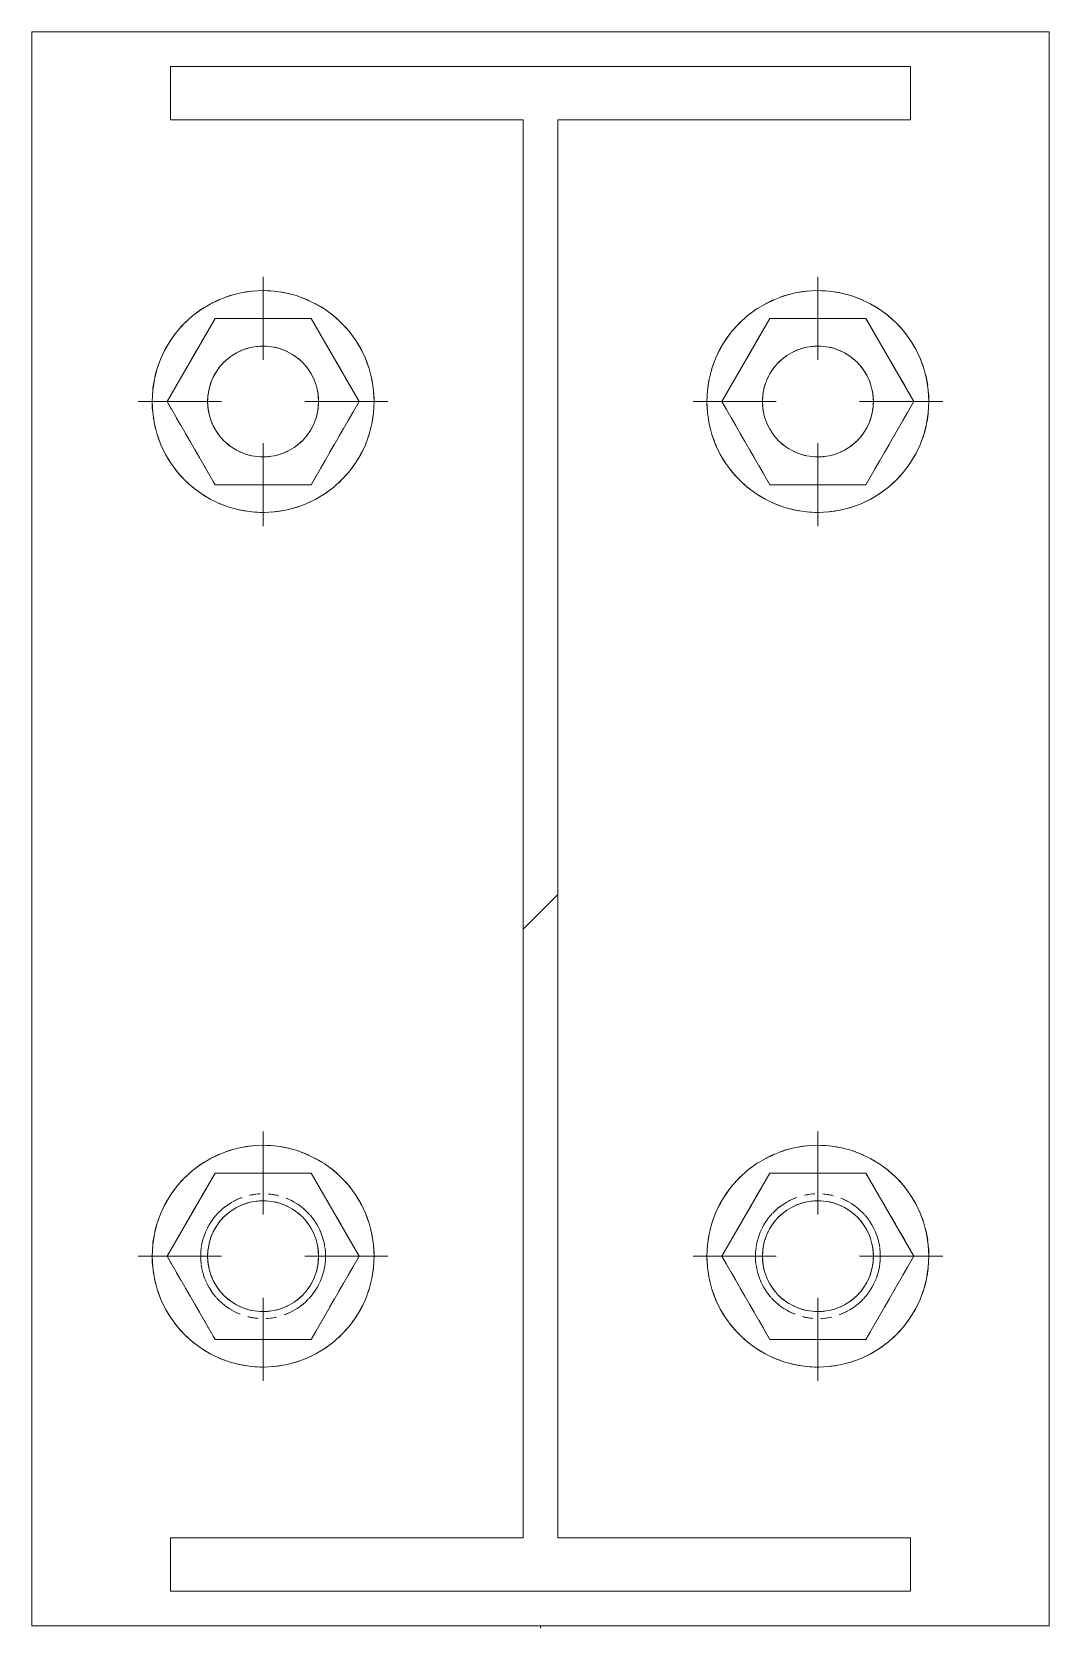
# Model space of a CAD drawing. Header units: millimetres. Extents: x 178198 to 9785548, y 9608 to 2087470.
# Drawn here: x 1096169.3 to 1096389.3, y 9608.2 to 9953.7 of the extents above.
import ezdxf

# ---------------------------------------------------------------- set-up
doc = ezdxf.new("R2010")
doc.units = ezdxf.units.MM
doc.linetypes.add('XKITLINE00', pattern=[0])
doc.linetypes.add('XKITLINE02', pattern=[4, 2, -2])

msp = doc.modelspace()

# ---------------------------------------------------------------- linework, layer by layer
at = {"linetype": 'XKITLINE00', "lineweight": 0}
for p, q in [((1096169.27464, 9608.7134), (1096169.27464, 9953.7134)), ((1096169.27464, 9953.7134), (1096389.27464, 9953.7134)), ((1096389.27464, 9953.7134), (1096389.27464, 9608.7134)), ((1096199.27464, 9946.2134), (1096199.27464, 9934.7134)), ((1096199.27464, 9946.2134), (1096359.27464, 9946.2134)), ((1096359.27464, 9946.2134), (1096359.27464, 9934.7134)), ((1096199.27464, 9934.7134), (1096275.52464, 9934.7134)), ((1096275.52464, 9934.7134), (1096275.52464, 9627.7134)), ((1096283.02464, 9934.7134), (1096359.27464, 9934.7134)), ((1096283.02464, 9934.7134), (1096283.02464, 9627.7134)), ((1096219.27464, 9900.7134), (1096219.27464, 9882.7314)), ((1096339.27464, 9900.7134), (1096339.27464, 9882.7314)), ((1096208.88233, 9891.7134), (1096198.49003, 9873.7134)), ((1096229.66694, 9891.7134), (1096208.88233, 9891.7134)), ((1096229.66694, 9891.7134), (1096240.05925, 9873.7134)), ((1096318.49003, 9873.7134), (1096328.88233, 9891.7134)), ((1096328.88233, 9891.7134), (1096349.66694, 9891.7134)), ((1096349.66694, 9891.7134), (1096360.05925, 9873.7134)), ((1096192.27464, 9873.7134), (1096210.25664, 9873.7134)), ((1096198.49003, 9873.7134), (1096208.88233, 9855.7134)), ((1096246.27464, 9873.7134), (1096228.29264, 9873.7134)), ((1096229.66694, 9855.7134), (1096240.05925, 9873.7134)), ((1096312.27464, 9873.7134), (1096330.25664, 9873.7134)), ((1096318.49003, 9873.7134), (1096328.88233, 9855.7134)), ((1096366.27464, 9873.7134), (1096348.29264, 9873.7134)), ((1096349.66694, 9855.7134), (1096360.05925, 9873.7134)), ((1096219.27464, 9846.7134), (1096219.27464, 9864.6954)), ((1096339.27464, 9846.7134), (1096339.27464, 9864.6954)), ((1096208.88233, 9855.7134), (1096229.66694, 9855.7134)), ((1096328.88233, 9855.7134), (1096349.66694, 9855.7134)), ((1096283.02464, 9767.01623), (1096275.52464, 9759.51623)), ((1096219.27464, 9715.7134), (1096219.27464, 9697.7314)), ((1096339.27464, 9715.7134), (1096339.27464, 9697.7314)), ((1096198.49003, 9688.7134), (1096208.88233, 9706.7134)), ((1096208.88233, 9706.7134), (1096229.66694, 9706.7134)), ((1096229.66694, 9706.7134), (1096240.05925, 9688.7134)), ((1096328.88233, 9706.7134), (1096318.49003, 9688.7134)), ((1096349.66694, 9706.7134), (1096328.88233, 9706.7134)), ((1096349.66694, 9706.7134), (1096360.05925, 9688.7134)), ((1096192.27464, 9688.7134), (1096210.25664, 9688.7134)), ((1096198.49003, 9688.7134), (1096208.88233, 9670.7134)), ((1096246.27464, 9688.7134), (1096228.29264, 9688.7134)), ((1096229.66694, 9670.7134), (1096240.05925, 9688.7134)), ((1096312.27464, 9688.7134), (1096330.25664, 9688.7134)), ((1096318.49003, 9688.7134), (1096328.88233, 9670.7134)), ((1096366.27464, 9688.7134), (1096348.29264, 9688.7134)), ((1096349.66694, 9670.7134), (1096360.05925, 9688.7134)), ((1096219.27464, 9661.7134), (1096219.27464, 9679.6954)), ((1096339.27464, 9661.7134), (1096339.27464, 9679.6954)), ((1096208.88233, 9670.7134), (1096229.66694, 9670.7134)), ((1096328.88233, 9670.7134), (1096349.66694, 9670.7134)), ((1096199.27464, 9627.7134), (1096199.27464, 9616.2134)), ((1096199.27464, 9627.7134), (1096275.52464, 9627.7134)), ((1096283.02464, 9627.7134), (1096359.27464, 9627.7134)), ((1096359.27464, 9627.7134), (1096359.27464, 9616.2134)), ((1096359.27464, 9616.2134), (1096199.27464, 9616.2134)), ((1096169.27464, 9608.7134), (1096389.27464, 9608.7134)), ((1096279.27464, 9608.7134), (1096279.27464, 9608.2134))]:
    msp.add_line(p, q, dxfattribs=at)
at = {"linetype": 'XKITLINE02', "lineweight": 0}
for p, q in [((1096208.88233, 9891.7134), (1096198.49003, 9873.7134)), ((1096229.66694, 9891.7134), (1096208.88233, 9891.7134)), ((1096240.05925, 9873.7134), (1096229.66694, 9891.7134)), ((1096328.88233, 9891.7134), (1096318.49003, 9873.7134)), ((1096349.66694, 9891.7134), (1096328.88233, 9891.7134)), ((1096360.05925, 9873.7134), (1096349.66694, 9891.7134)), ((1096198.49003, 9873.7134), (1096208.88233, 9855.7134)), ((1096229.66694, 9855.7134), (1096240.05925, 9873.7134)), ((1096318.49003, 9873.7134), (1096328.88233, 9855.7134)), ((1096349.66694, 9855.7134), (1096360.05925, 9873.7134)), ((1096208.88233, 9855.7134), (1096229.66694, 9855.7134)), ((1096328.88233, 9855.7134), (1096349.66694, 9855.7134)), ((1096208.88233, 9706.7134), (1096198.49003, 9688.7134)), ((1096229.66694, 9706.7134), (1096208.88233, 9706.7134)), ((1096240.05925, 9688.7134), (1096229.66694, 9706.7134)), ((1096328.88233, 9706.7134), (1096318.49003, 9688.7134)), ((1096349.66694, 9706.7134), (1096328.88233, 9706.7134)), ((1096360.05925, 9688.7134), (1096349.66694, 9706.7134)), ((1096198.49003, 9688.7134), (1096208.88233, 9670.7134)), ((1096229.66694, 9670.7134), (1096240.05925, 9688.7134)), ((1096318.49003, 9688.7134), (1096328.88233, 9670.7134)), ((1096349.66694, 9670.7134), (1096360.05925, 9688.7134)), ((1096208.88233, 9670.7134), (1096229.66694, 9670.7134)), ((1096328.88233, 9670.7134), (1096349.66694, 9670.7134))]:
    msp.add_line(p, q, dxfattribs=at)
at = {"linetype": 'XKITLINE00', "lineweight": 0}
for centre, radius, start, end in [((1096219.27464, 9873.7134), 24, 0, 180), ((1096339.27464, 9873.7134), 24, 0, 180), ((1096219.27464, 9873.7134), 12, 0, 180), ((1096339.27464, 9873.7134), 12, 0, 180), ((1096219.27464, 9873.7134), 24, 180, 0), ((1096219.27464, 9873.7134), 12, 180, 0), ((1096339.27464, 9873.7134), 24, 180, 0), ((1096339.27464, 9873.7134), 12, 180, 0), ((1096219.27464, 9688.7134), 24, 0, 180), ((1096339.27464, 9688.7134), 24, 0, 180), ((1096219.27464, 9688.7134), 12, 0, 180), ((1096339.27464, 9688.7134), 12, 0, 180), ((1096219.27464, 9688.7134), 24, 180, 0), ((1096219.27464, 9688.7134), 12, 180, 0), ((1096339.27464, 9688.7134), 24, 180, 0), ((1096339.27464, 9688.7134), 12, 180, 0)]:
    msp.add_arc(centre, radius, start, end, dxfattribs=at)
at = {"linetype": 'XKITLINE02', "lineweight": 0}
for centre, radius, start, end in [((1096219.27464, 9873.7134), 24, 0, 180), ((1096219.27464, 9873.7134), 24, 330, 150), ((1096339.27464, 9873.7134), 24, 0, 180), ((1096339.27464, 9873.7134), 24, 330, 150), ((1096219.27464, 9873.7134), 24, 150, 330), ((1096219.27464, 9873.7134), 12, 30, 210), ((1096219.27464, 9873.7134), 12, 0, 180), ((1096219.27464, 9873.7134), 12, 30, 210), ((1096219.27464, 9873.7134), 12, 0, 180), ((1096339.27464, 9873.7134), 24, 150, 330), ((1096339.27464, 9873.7134), 12, 30, 210), ((1096339.27464, 9873.7134), 12, 0, 180), ((1096339.27464, 9873.7134), 12, 30, 210), ((1096339.27464, 9873.7134), 12, 0, 180), ((1096219.27464, 9873.7134), 12, 210, 30), ((1096219.27464, 9873.7134), 12, 210, 30), ((1096339.27464, 9873.7134), 12, 210, 30), ((1096339.27464, 9873.7134), 12, 210, 30), ((1096219.27464, 9873.7134), 24, 180, 0), ((1096219.27464, 9873.7134), 12, 180, 0), ((1096219.27464, 9873.7134), 12, 180, 0), ((1096339.27464, 9873.7134), 24, 180, 0), ((1096339.27464, 9873.7134), 12, 180, 0), ((1096339.27464, 9873.7134), 12, 180, 0), ((1096219.27464, 9688.7134), 24, 0, 180), ((1096219.27464, 9688.7134), 24, 330, 150), ((1096339.27464, 9688.7134), 24, 0, 180), ((1096339.27464, 9688.7134), 24, 330, 150), ((1096219.27464, 9688.7134), 13.5, 60, 240), ((1096219.27464, 9688.7134), 13.5, 300, 120), ((1096339.27464, 9688.7134), 13.5, 60, 240), ((1096339.27464, 9688.7134), 13.5, 300, 120), ((1096219.27464, 9688.7134), 24, 150, 330), ((1096219.27464, 9688.7134), 13.5, 120, 300), ((1096219.27464, 9688.7134), 12, 30, 210), ((1096219.27464, 9688.7134), 12, 0, 180), ((1096219.27464, 9688.7134), 12, 30, 210), ((1096219.27464, 9688.7134), 12, 0, 180), ((1096219.27464, 9688.7134), 13.5, 240, 60), ((1096339.27464, 9688.7134), 24, 150, 330), ((1096339.27464, 9688.7134), 13.5, 120, 300), ((1096339.27464, 9688.7134), 12, 30, 210), ((1096339.27464, 9688.7134), 12, 0, 180), ((1096339.27464, 9688.7134), 12, 30, 210), ((1096339.27464, 9688.7134), 12, 0, 180), ((1096339.27464, 9688.7134), 13.5, 240, 60), ((1096219.27464, 9688.7134), 12, 210, 30), ((1096219.27464, 9688.7134), 12, 210, 30), ((1096339.27464, 9688.7134), 12, 210, 30), ((1096339.27464, 9688.7134), 12, 210, 30), ((1096219.27464, 9688.7134), 24, 180, 0), ((1096219.27464, 9688.7134), 12, 180, 0), ((1096219.27464, 9688.7134), 12, 180, 0), ((1096339.27464, 9688.7134), 24, 180, 0), ((1096339.27464, 9688.7134), 12, 180, 0), ((1096339.27464, 9688.7134), 12, 180, 0)]:
    msp.add_arc(centre, radius, start, end, dxfattribs=at)

doc.saveas('drawing.dxf')
